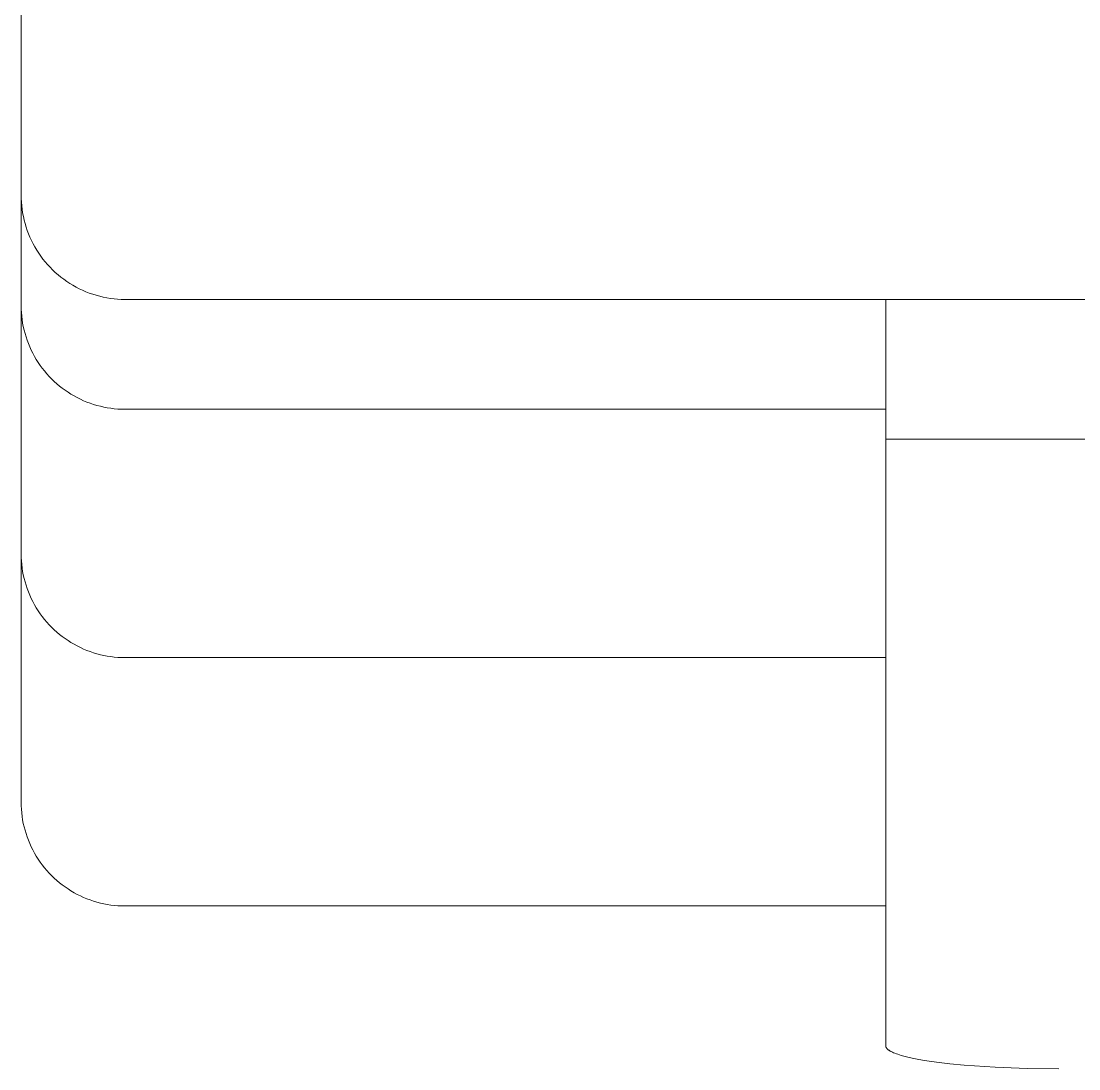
# Model space of a CAD drawing. Header units: millimetres. Extents: x -213 to 4577, y -424 to 2634.
# Drawn here: x 130.92 to 161.5, y 161.7 to 191.99 of the extents above; entities that cross this region are included whole.
import ezdxf

# ---------------------------------------------------------------- set-up
doc = ezdxf.new("R2010")
doc.units = ezdxf.units.MM
doc.layers.add('ZANO_R', color=7, linetype='Continuous', lineweight=0)

msp = doc.modelspace()

# ---------------------------------------------------------------- linework, layer by layer
at = {"layer": 'ZANO_R'}
for p, q in [((130.9211087613112, 186.9731740681236), (130.9211087613112, 219.2599296306762)), ((130.9211087613112, 186.9731740681236), (130.9211087613112, 183.7713146895403)), ((130.9211087613112, 186.9731740681236), (130.9224793883368, 186.8679994638369)), ((130.9224793883368, 186.8679994638369), (130.9275195376413, 186.762936754465)), ((130.9275195376413, 186.762936754465), (130.936223069195, 186.6581139299269)), ((130.936223069195, 186.6581139299269), (130.9485793801505, 186.5536586879098)), ((130.9485793801505, 186.5536586879098), (130.9645734177466, 186.4496982782985)), ((130.9645734177466, 186.4496982782985), (130.9841856976673, 186.3463593481611)), ((130.9841856976673, 186.3463593481611), (131.0073923277596, 186.2437677874696)), ((131.0073923277596, 186.2437677874696), (131.0341650371483, 186.1420485757262)), ((131.0341650371483, 186.1420485757262), (131.064471210675, 186.0413256297215)), ((131.064471210675, 186.0413256297215), (131.0982739286319, 185.9417216525726)), ((131.0982739286319, 185.9417216525726), (131.1355320117364, 185.8433579842349)), ((131.1355320117364, 185.8433579842349), (131.1762000712934, 185.7463544536949)), ((131.1762000712934, 185.7463544536949), (131.2202285644962, 185.6508292329854)), ((131.2202285644962, 185.6508292329854), (131.2675638547771, 185.556898693223)), ((131.2675638547771, 185.556898693223), (131.3181482771452, 185.4646772628585)), ((131.3181482771452, 185.4646772628585), (131.371920208443, 185.3742772882433)), ((131.371920208443, 185.3742772882433), (131.4288141424113, 185.2858088968096)), ((131.4288141424113, 185.2858088968096), (131.4887607694927, 185.1993798628719)), ((131.4887607694927, 185.1993798628719), (131.5516870612628, 185.1150954763616)), ((131.5516870612628, 185.1150954763616), (131.6175163594016, 185.0330584145449)), ((131.6175163594016, 185.0330584145449), (131.6861684690757, 184.9533686169343)), ((131.6861684690757, 184.9533686169343), (131.7575597566338, 184.8761231635654)), ((131.7575597566338, 184.8761231635654), (131.8316032514958, 184.8014161567044)), ((131.8316032514958, 184.8014161567044), (131.9082087520928, 184.7293386062229)), ((131.9082087520928, 184.7293386062229), (131.9872829357646, 184.659978318723)), ((131.9872829357646, 184.659978318723), (132.0687294724412, 184.5934197905772)), ((132.0687294724412, 184.5934197905772), (132.1524491419914, 184.5297441049806)), ((132.1524491419914, 184.5297441049806), (132.2383399550999, 184.4690288331876)), ((132.2383399550999, 184.4690288331876), (132.3262972775174, 184.4113479400039)), ((132.3262972775174, 184.4113479400039), (132.4162139575164, 184.3567716936741)), ((132.4162139575164, 184.3567716936741), (132.5079804564375, 184.3053665802981)), ((132.5079804564375, 184.3053665802981), (132.6014849821258, 184.2571952228209)), ((132.6014849821258, 184.2571952228209), (132.6966136251194, 184.2123163047436)), ((132.6966136251194, 184.2123163047436), (132.7932504974196, 184.1707844986486)), ((132.7932504974196, 184.1707844986486), (132.8912778736631, 184.1326503995733)), ((132.8912778736631, 184.1326503995733), (132.9905763345469, 184.0979604634013)), ((132.9905763345469, 184.0979604634013), (133.0910249122971, 184.0667569502439)), ((133.0910249122971, 184.0667569502439), (133.1925012380416, 184.0390778729707)), ((133.1925012380416, 184.0390778729707), (133.2948816908829, 184.0149569508976)), ((133.2948816908829, 184.0149569508976), (133.3980415484912, 183.994423568718)), ((133.3980415484912, 183.994423568718), (133.5018551390458, 183.9775027406831)), ((133.5018551390458, 183.9775027406831), (133.6061959943381, 183.9642150801556)), ((133.6061959943381, 183.9642150801556), (133.7109370038306, 183.9545767744821)), ((133.7109370038306, 183.9545767744821), (133.8159505695039, 183.9485995652831)), ((133.8159505695039, 183.9485995652831), (133.9211087613112, 183.9462907341331)), ((133.9211087613112, 183.9462907341331), (1000.921108761315, 183.9462907341331)), ((155.9211087613166, 179.9104462887954), (155.9211087613166, 183.9462907341149)), ((130.9211087613112, 183.7713146895403), (130.9211087613112, 180.8457146391993)), ((130.9228576942114, 183.6688913589824), (130.9211087613112, 183.7713146895403)), ((130.9281024537358, 183.5665874494443), (130.9228576942114, 183.6688913589824)), ((130.9368369247313, 183.4645222427098), (130.9281024537358, 183.5665874494443)), ((130.9490509231946, 183.3628147422496), (130.9368369247313, 183.4645222427098)), ((130.9647302081503, 183.2615835344513), (130.9490509231946, 183.3628147422496)), ((130.9838564982529, 183.160946650376), (130.9647302081503, 183.2615835344513)), ((131.0064074931033, 183.0610214281369), (130.9838564982529, 183.160946650376)), ((131.0323568992535, 182.9619243760608), (131.0064074931033, 183.0610214281369)), ((131.0616744608524, 182.8637710368894), (131.0323568992535, 182.9619243760608)), ((131.0943259949381, 182.7666758530177), (131.0616744608524, 182.8637710368894)), ((131.1302734312794, 182.6707520330892), (131.0943259949381, 182.7666758530177)), ((131.1694748567752, 182.5761114199886), (131.1302734312794, 182.6707520330892)), ((131.2118845643181, 182.4828643604378), (131.1694748567752, 182.5761114199886)), ((131.2574531060836, 182.3911195763321), (131.2118845643181, 182.4828643604378)), ((131.3061273511921, 182.3009840379927), (131.2574531060836, 182.3911195763321)), ((131.3578505476507, 182.2125628394169), (131.3061273511921, 182.3009840379927)), ((131.4125623885266, 182.1259590757763), (131.3578505476507, 182.2125628394169)), ((131.4701990822577, 182.0412737231782), (131.4125623885266, 182.1259590757763)), ((131.5306934270429, 181.9586055209584), (131.4701990822577, 182.0412737231782)), ((131.593974889176, 181.8780508565433), (131.5306934270429, 181.9586055209584)), ((131.6599696853082, 181.7997036530687), (131.593974889176, 181.8780508565433)), ((131.7286008684569, 181.7236552598661), (131.6599696853082, 181.7997036530687)), ((131.7997884177312, 181.6499943459603), (131.7286008684569, 181.7236552598661)), ((131.8734493316351, 181.578806796686), (131.7997884177312, 181.6499943459603)), ((131.9494977248378, 181.5101756135373), (131.8734493316351, 181.578806796686)), ((132.0278449283142, 181.4441808174051), (131.9494977248378, 181.5101756135373)), ((132.1083995927311, 181.3808993552702), (132.0278449283142, 181.4441808174051)), ((132.191067794949, 181.3204050104869), (132.1083995927311, 181.3808993552702)), ((132.2757531475472, 181.2627683167557), (132.191067794949, 181.3204050104869)), ((132.3623569111896, 181.2080564758799), (132.2757531475472, 181.2627683167557)), ((132.4507781097636, 181.1563332794212), (132.3623569111896, 181.2080564758799)), ((132.5409136481048, 181.1076590343146), (132.4507781097636, 181.1563332794212)), ((132.6326584322087, 181.062090492549), (132.5409136481048, 181.1076590343146)), ((132.7259054917613, 181.0196807850043), (132.6326584322087, 181.062090492549)), ((130.9211087613112, 180.8457146391993), (130.9211087613112, 176.5902963841545)), ((132.8205461048619, 180.9804793595067), (132.7259054917613, 181.0196807850043)), ((132.9164699247885, 180.9445319231672), (132.8205461048619, 180.9804793595067)), ((133.0135651086603, 180.9118803890815), (132.9164699247885, 180.9445319231672)), ((133.1117184478335, 180.8825628274826), (133.0135651086603, 180.9118803890815)), ((133.2108154999059, 180.8566134213324), (133.1117184478335, 180.8825628274826)), ((133.3107407221487, 180.834062426482), (133.2108154999059, 180.8566134213324)), ((133.4113776062222, 180.8149361363794), (133.3107407221487, 180.834062426482)), ((133.5126088140205, 180.7992568514237), (133.4113776062222, 180.8149361363794)), ((133.6143163144843, 180.7870428529604), (133.5126088140205, 180.7992568514237)), ((133.7163815212152, 180.7783083819631), (133.6143163144843, 180.7870428529604)), ((133.8186854307532, 180.7730636224405), (133.7163815212152, 180.7783083819631)), ((133.9211087613112, 180.7713146895403), (133.8186854307532, 180.7730636224405)), ((155.9211087613166, 180.7713146895403), (133.9211087613112, 180.7713146895403)), ((155.9211087613166, 179.9104462887954), (155.9211087613166, 162.3651798341598)), ((155.9211087613166, 179.9104462887954), (215.9211087613166, 179.9104462887954)), ((130.9211087613112, 176.5902963841545), (130.9211087613112, 173.6646963338098)), ((130.9228576942114, 176.4878730535929), (130.9211087613112, 176.5902963841545)), ((130.9281024537358, 176.3855691440585), (130.9228576942114, 176.4878730535929)), ((130.9368369247313, 176.283503937324), (130.9281024537358, 176.3855691440585)), ((130.9490509231946, 176.1817964368602), (130.9368369247313, 176.283503937324)), ((130.9647302081503, 176.0805652290619), (130.9490509231946, 176.1817964368602)), ((130.9838564982529, 175.9799283449902), (130.9647302081503, 176.0805652290619)), ((131.0064074931033, 175.8800031227474), (130.9838564982529, 175.9799283449902)), ((131.0323568992535, 175.780906070675), (131.0064074931033, 175.8800031227474)), ((131.0616744608524, 175.6827527314999), (131.0323568992535, 175.780906070675)), ((131.0943259949381, 175.5856575476319), (131.0616744608524, 175.6827527314999)), ((131.1302734312794, 175.4897337277034), (131.0943259949381, 175.5856575476319)), ((131.1694748567752, 175.3950931146028), (131.1302734312794, 175.4897337277034)), ((131.2118845643181, 175.3018460550484), (131.1694748567752, 175.3950931146028)), ((131.2574531060836, 175.2101012709463), (131.2118845643181, 175.3018460550484)), ((131.3061273511921, 175.1199657326033), (131.2574531060836, 175.2101012709463)), ((131.3578505476507, 175.0315445340311), (131.3061273511921, 175.1199657326033)), ((131.4125623885266, 174.9449407703869), (131.3578505476507, 175.0315445340311)), ((131.4701990822577, 174.8602554177887), (131.4125623885266, 174.9449407703869)), ((131.5306934270411, 174.7775872155726), (131.4701990822577, 174.8602554177887)), ((131.593974889176, 174.6970325511538), (131.5306934270411, 174.7775872155726)), ((131.6599696853082, 174.6186853476793), (131.593974889176, 174.6970325511538)), ((131.7286008684569, 174.5426369544766), (131.6599696853082, 174.6186853476793)), ((131.7997884177312, 174.4689760405709), (131.7286008684569, 174.5426369544766)), ((131.8734493316351, 174.3977884912965), (131.7997884177312, 174.4689760405709)), ((131.9494977248378, 174.3291573081478), (131.8734493316351, 174.3977884912965)), ((132.0278449283142, 174.2631625120157), (131.9494977248378, 174.3291573081478)), ((132.1083995927293, 174.1998810498844), (132.0278449283142, 174.2631625120157)), ((132.191067794949, 174.1393867051011), (132.1083995927293, 174.1998810498844)), ((132.2757531475472, 174.0817500113662), (132.191067794949, 174.1393867051011)), ((132.3623569111896, 174.0270381704904), (132.2757531475472, 174.0817500113662)), ((132.4507781097636, 173.9753149740318), (132.3623569111896, 174.0270381704904)), ((132.5409136481048, 173.9266407289251), (132.4507781097636, 173.9753149740318)), ((132.6326584322087, 173.8810721871596), (132.5409136481048, 173.9266407289251)), ((132.7259054917613, 173.8386624796185), (132.6326584322087, 173.8810721871596)), ((132.8205461048619, 173.7994610541209), (132.7259054917613, 173.8386624796185)), ((132.9164699247885, 173.7635136177778), (132.8205461048619, 173.7994610541209)), ((133.0135651086603, 173.7308620836957), (132.9164699247885, 173.7635136177778)), ((133.1117184478335, 173.7015445220932), (133.0135651086603, 173.7308620836957)), ((130.9211087613112, 173.6646963338098), (130.9211087613112, 169.4092780787651)), ((133.2108154999059, 173.6755951159466), (133.1117184478335, 173.7015445220932)), ((133.3107407221487, 173.6530441210925), (133.2108154999059, 173.6755951159466)), ((133.4113776062222, 173.63391783099), (133.3107407221487, 173.6530441210925)), ((133.5126088140205, 173.6182385460343), (133.4113776062222, 173.63391783099)), ((133.6143163144825, 173.606024547571), (133.5126088140205, 173.6182385460343)), ((133.7163815212152, 173.5972900765773), (133.6143163144825, 173.606024547571)), ((133.8186854307532, 173.5920453170511), (133.7163815212152, 173.5972900765773)), ((133.9211087613112, 173.5902963841545), (133.8186854307532, 173.5920453170511)), ((155.9211087613166, 173.5902963841545), (133.9211087613112, 173.5902963841545)), ((130.9228576942114, 169.3068547482071), (130.9211087613112, 169.4092780787651)), ((130.9281024537358, 169.2045508386691), (130.9228576942114, 169.3068547482071)), ((130.9368369247313, 169.1024856319382), (130.9281024537358, 169.2045508386691)), ((130.9490509231946, 169.0007781314744), (130.9368369247313, 169.1024856319382)), ((130.9647302081503, 168.8995469236761), (130.9490509231946, 169.0007781314744)), ((130.9838564982529, 168.7989100396007), (130.9647302081503, 168.8995469236761)), ((131.0064074931033, 168.698984817358), (130.9838564982529, 168.7989100396007)), ((131.0323568992535, 168.5998877652855), (131.0064074931033, 168.698984817358)), ((131.0616744608524, 168.5017344261141), (131.0323568992535, 168.5998877652855)), ((131.0943259949381, 168.4046392422424), (131.0616744608524, 168.5017344261141)), ((131.1302734312794, 168.308715422314), (131.0943259949381, 168.4046392422424)), ((131.1694748567752, 168.2140748092133), (131.1302734312794, 168.308715422314)), ((131.2118845643181, 168.1208277496626), (131.1694748567752, 168.2140748092133)), ((131.2574531060836, 168.0290829655569), (131.2118845643181, 168.1208277496626)), ((131.3061273511921, 167.9389474272175), (131.2574531060836, 168.0290829655569)), ((131.3578505476507, 167.8505262286417), (131.3061273511921, 167.9389474272175)), ((131.4125623885247, 167.7639224650011), (131.3578505476507, 167.8505262286417)), ((131.4701990822577, 167.6792371124029), (131.4125623885247, 167.7639224650011)), ((131.5306934270411, 167.5965689101831), (131.4701990822577, 167.6792371124029)), ((131.593974889176, 167.516014245768), (131.5306934270411, 167.5965689101831)), ((131.6599696853082, 167.4376670422898), (131.593974889176, 167.516014245768)), ((131.728600868455, 167.3616186490872), (131.6599696853082, 167.4376670422898)), ((131.7997884177312, 167.287957735185), (131.728600868455, 167.3616186490872)), ((131.8734493316351, 167.2167701859107), (131.7997884177312, 167.287957735185)), ((131.9494977248378, 167.148139002762), (131.8734493316351, 167.2167701859107)), ((132.0278449283142, 167.0821442066299), (131.9494977248378, 167.148139002762)), ((132.1083995927293, 167.018862744495), (132.0278449283142, 167.0821442066299)), ((132.191067794949, 166.9583683997116), (132.1083995927293, 167.018862744495)), ((132.2757531475472, 166.9007317059804), (132.191067794949, 166.9583683997116)), ((132.3623569111896, 166.8460198651046), (132.2757531475472, 166.9007317059804)), ((132.4507781097636, 166.794296668646), (132.3623569111896, 166.8460198651046)), ((132.5409136481048, 166.7456224235357), (132.4507781097636, 166.794296668646)), ((132.6326584322087, 166.7000538817701), (132.5409136481048, 166.7456224235357)), ((132.7259054917613, 166.6576441742291), (132.6326584322087, 166.7000538817701)), ((132.8205461048619, 166.6184427487315), (132.7259054917613, 166.6576441742291)), ((132.9164699247885, 166.582495312392), (132.8205461048619, 166.6184427487315)), ((133.0135651086603, 166.5498437783062), (132.9164699247885, 166.582495312392)), ((133.1117184478335, 166.5205262167074), (133.0135651086603, 166.5498437783062)), ((133.2108154999059, 166.4945768105572), (133.1117184478335, 166.5205262167074)), ((133.3107407221487, 166.4720258157067), (133.2108154999059, 166.4945768105572)), ((133.4113776062222, 166.4528995256042), (133.3107407221487, 166.4720258157067)), ((133.5126088140205, 166.4372202406485), (133.4113776062222, 166.4528995256042)), ((133.6143163144825, 166.4250062421852), (133.5126088140205, 166.4372202406485)), ((133.7163815212152, 166.4162717711879), (133.6143163144825, 166.4250062421852)), ((133.8186854307532, 166.4110270116653), (133.7163815212152, 166.4162717711879)), ((133.9211087613112, 166.4092780787651), (133.8186854307532, 166.4110270116653)), ((155.9211087613166, 166.4092780787651), (133.9211087613112, 166.4092780787651)), ((155.9211087613166, 162.3651798341598), (155.9211852295557, 162.3615025164181)), ((155.9211852295557, 162.3615025164181), (155.9214153291305, 162.3578169342654)), ((155.9214153291305, 162.3578169342654), (155.9218000970104, 162.3541232302523)), ((155.9218000970104, 162.3541232302523), (155.9223405628491, 162.3504215491157)), ((155.9223405628491, 162.3504215491157), (155.9230377487147, 162.3467120377645)), ((155.9230377487147, 162.3467120377645), (155.9238926688304, 162.3429948452758)), ((155.9238926688304, 162.3429948452758), (155.92490632929, 162.339270122895)), ((155.92490632929, 162.339270122895), (155.9260797277875, 162.3355380240391)), ((155.9260797277875, 162.3355380240391), (155.9274138533474, 162.3317987042828)), ((155.9274138533474, 162.3317987042828), (155.9289096860412, 162.328052321358)), ((155.9289096860412, 162.328052321358), (155.9305681967126, 162.3242990351428)), ((155.9305681967126, 162.3242990351428), (155.9323903467048, 162.3205390076728)), ((155.9323903467048, 162.3205390076728), (155.9343770875676, 162.3167724031155)), ((155.9343770875676, 162.3167724031155), (155.9365293607916, 162.3129993877665)), ((155.9365293607916, 162.3129993877665), (155.9388480975158, 162.3092201300533)), ((155.9388480975158, 162.3092201300533), (155.9413342182525, 162.3054348005135)), ((155.9413342182525, 162.3054348005135), (155.9439886325999, 162.3016435717909)), ((155.9439886325999, 162.3016435717909), (155.9468122389626, 162.2978466186287)), ((155.9468122389626, 162.2978466186287), (155.9498059242651, 162.2940441178507)), ((155.9498059242651, 162.2940441178507), (155.9529705636724, 162.2902362483546)), ((155.9529705636724, 162.2902362483546), (155.9563070202985, 162.2864231910971)), ((155.9563070202985, 162.2864231910971), (155.9598161449267, 162.282605129094)), ((155.9598161449267, 162.282605129094), (155.963498775729, 162.2787822473801)), ((155.963498775729, 162.2787822473801), (155.9673557379756, 162.2749547330204)), ((155.9673557379756, 162.2749547330204), (155.9713878437506, 162.2711227750806)), ((155.9713878437506, 162.2711227750806), (155.9755958916794, 162.2672865646236)), ((155.9755958916794, 162.2672865646236), (155.9799806666306, 162.2634462946698)), ((155.9799806666306, 162.2634462946698), (155.9845429394445, 162.2596021602112)), ((155.9845429394445, 162.2596021602112), (155.9892834666443, 162.255754358157)), ((155.9892834666443, 162.255754358157), (155.9942029901631, 162.2519030873555)), ((155.9942029901631, 162.2519030873555), (156.0045819192328, 162.2441909443187)), ((156.0045819192328, 162.2441909443187), (156.0156853596054, 162.2364673593875)), ((156.0156853596054, 162.2364673593875), (156.0275186929357, 162.2287339901923)), ((156.0275186929357, 162.2287339901923), (156.0400870408102, 162.2209925229618)), ((156.0400870408102, 162.2209925229618), (156.0533952561018, 162.2132446717405)), ((156.0533952561018, 162.2132446717405), (156.0674479144363, 162.2054921775307)), ((156.0674479144363, 162.2054921775307), (156.0822493058076, 162.1977368074186)), ((156.0822493058076, 162.1977368074186), (156.097803426368, 162.1899803536253)), ((156.097803426368, 162.1899803536253), (156.1141139703814, 162.182224632521)), ((156.1141139703814, 162.182224632521), (156.1490175495383, 162.1667227683683)), ((156.1490175495383, 162.1667227683683), (156.1869832671073, 162.1512461884013)), ((156.1869832671073, 162.1512461884013), (156.2280290386298, 162.1358101813057)), ((156.2280290386298, 162.1358101813057), (156.2721672560037, 162.1204303112427)), ((156.2721672560037, 162.1204303112427), (156.3194045914061, 162.1051223753966)), ((156.3194045914061, 162.1051223753966), (156.3697418225329, 162.08990235893)), ((156.3697418225329, 162.08990235893), (156.4796887271677, 162.059790678577)), ((156.4796887271677, 162.059790678577), (156.6018911925785, 162.0302250623099)), ((156.6018911925785, 162.0302250623099), (156.7361312052235, 162.0013350882364)), ((156.7361312052235, 162.0013350882364), (156.8820887107722, 161.9732483861517)), ((156.8820887107722, 161.9732483861517), (157.039342823442, 161.9460888727226)), ((157.039342823442, 161.9460888727226), (157.3855748553833, 161.8950180990141)), ((157.3855748553833, 161.8950180990141), (157.7696181293195, 161.8489755331029)), ((157.7696181293195, 161.8489755331029), (158.18505999439, 161.8086539001233)), ((158.18505999439, 161.8086539001233), (159.0806352135078, 161.7469551295253)), ((159.0806352135078, 161.7469551295253), (160.0112934992558, 161.7113711443089)), ((160.0112934992558, 161.7113711443089), (160.9211087613166, 161.7002707318097))]:
    msp.add_line(p, q, dxfattribs=at)

doc.saveas('drawing.dxf')
